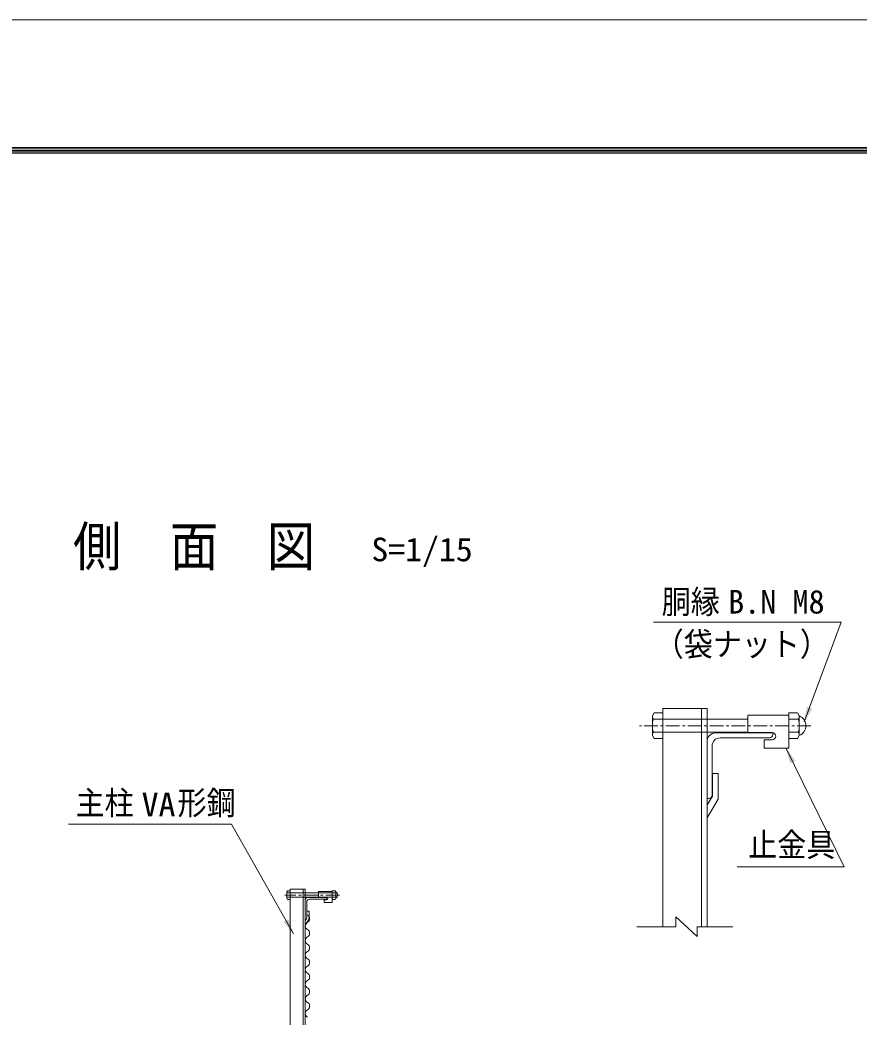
# Model space of a CAD drawing. Units: millimetres, scale not verified. Extents: x -4455 to 4455, y -3150 to 3150.
# Drawn here: x -138 to 1396, y 1326 to 3150 of the extents above; entities that cross this region are included whole.
import ezdxf
from ezdxf.enums import TextEntityAlignment as Align

# ---------------------------------------------------------------- set-up
doc = ezdxf.new("R2010")
doc.units = ezdxf.units.MM
doc.header["$LTSCALE"] = 20
doc.linetypes.add('DASHED', pattern=[7.5, 6, -1.5])
doc.linetypes.add('USER1', pattern=[2, 1.25, -0.25, 0.25, -0.25])
for name, color, linetype, lineweight in [('0-2_6文字', 3, 'Continuous', 18), ('0-5_1部材', 7, 'Continuous', 18), ('0-8_8部品', 7, 'Continuous', 18), ('0-A_2網', 4, 'Continuous', 18), ('0-B_AMI', 3, 'Continuous', 18), ('0-C_7詳細', 7, 'Continuous', 18), ('0-E_D-TTL', 7, 'Continuous', 18)]:
    doc.layers.add(name, color=color, linetype=linetype, lineweight=lineweight)
doc.styles.add('ＭＳ ゴシック', font='')
doc.styles.get('ＭＳ ゴシック').set_extended_font_data('MS Gothic')

# ---------------------------------------------------------------- blocks, each defined once
blk = doc.blocks.new('NAMI')
at = {"layer": '0-B_AMI'}
for centre, start, end in [((-71.1, -133.3), 298.07249, 61.92751), ((71.1, -400), 118.07249, 241.92751)]:
    blk.add_arc(centre, 151.1, start, end, dxfattribs=at)

msp = doc.modelspace()

# ---------------------------------------------------------------- linework, layer by layer
at = {"layer": '0-2_6文字', "color": 7}
msp.add_lwpolyline([(-49.27, 1679.1), (248.41, 1679.1), (361.93, 1478.55)], dxfattribs=at)
msp.add_solid([(362.92, 1476.81), (343.61, 1500.35), (352.67, 1505.49)], dxfattribs=at)
at = {"layer": '0-5_1部材'}
for p, q in [((356.08, 1559.92), (356.08, 139.92)), ((356.08, 1559.92), (383.08, 1559.92)), ((379.58, 1559.92), (379.58, 139.92)), ((383.08, 1559.92), (383.08, 139.92)), ((383.08, 1504.92), (383.08, 1539.92)), ((386.08, 1506.92), (386.08, 1536.92)), ((388.08, 1544.92), (423.08, 1544.92)), ((391.08, 1541.92), (421.08, 1541.92)), ((423.08, 1544.92), (423.08, 1543.92)), ((390.36, 1519.89), (386.36, 1519.89)), ((386.36, 1519.89), (386.36, 1506.89)), ((390.36, 1519.89), (390.36, 1505.78)), ((383.08, 1501.48), (386.36, 1506.89)), ((383.08, 1493.77), (390.36, 1505.78)), ((383.08, 1504.92), (384.08, 1504.92))]:
    msp.add_line(p, q, dxfattribs=at)
at = {"layer": '0-5_1部材', "color": 3, "linetype": 'DASHED'}
msp.add_line((407.89, 1553.69), (432.89, 1553.69), dxfattribs=at)
at = {"layer": '0-5_1部材'}
for centre, radius, start, end in [((388.08, 1539.92), 5, 90, 180), ((391.08, 1536.92), 5, 90, 180), ((421.08, 1543.92), 2, 270, 0), ((384.08, 1506.92), 2, 270, 0)]:
    msp.add_arc(centre, radius, start, end, dxfattribs=at)
at = {"layer": '0-8_8部品'}
for p, q in [((349.68, 1555.29), (350.79, 1557.21)), ((349.68, 1543.45), (349.68, 1555.29)), ((350.37, 1553.37), (356.08, 1553.37)), ((350.79, 1557.21), (356.08, 1557.21)), ((356.08, 1541.53), (356.08, 1557.21)), ((383.08, 1553.37), (432.89, 1553.37)), ((407.89, 1555.69), (407.89, 1545.19)), ((438.19, 1557.21), (432.89, 1557.21)), ((432.89, 1541.53), (432.89, 1557.21)), ((438.61, 1553.37), (432.89, 1553.37)), ((439.29, 1555.29), (438.19, 1557.21)), ((439.29, 1543.45), (439.29, 1555.29)), ((350.37, 1545.37), (356.08, 1545.37)), ((383.08, 1545.37), (432.89, 1545.37)), ((407.89, 1545.19), (422.64, 1545.19)), ((417.89, 1540.69), (422.64, 1540.69)), ((417.89, 1540.69), (417.89, 1535.69)), ((417.89, 1535.69), (432.89, 1535.69)), ((438.61, 1545.37), (432.89, 1545.37)), ((438.19, 1541.53), (432.89, 1541.53)), ((439.29, 1543.45), (438.19, 1541.53))]:
    msp.add_line(p, q, dxfattribs=at)
at = {"layer": '0-8_8部品', "color": 3}
for p, q in [((356.08, 1553.37), (383.08, 1553.37)), ((356.08, 1545.37), (383.08, 1545.37))]:
    msp.add_line(p, q, dxfattribs=at)
at = {"layer": '0-8_8部品', "color": 1, "linetype": 'USER1'}
msp.add_line((446.31, 1549.37), (346.14, 1549.37), dxfattribs=at)
at = {"layer": '0-8_8部品'}
for points in [[(407.89, 1555.69), (432.89, 1555.69), (432.89, 1535.69)], [(349.68, 1543.45), (350.79, 1541.53), (356.08, 1541.53)]]:
    msp.add_lwpolyline(points, dxfattribs=at)
for centre, radius, start, end in [((352.71, 1555.29), 3.03, 180, 219.3382), ((361.68, 1549.37), 12, 160.52878, 199.47122), ((436.26, 1555.29), 3.03, 320.6618, 0), ((427.29, 1549.37), 12, 340.52878, 19.47122), ((436.14, 1549.37), 6.71, 298.05542, 61.94458), ((352.71, 1543.45), 3.03, 140.6618, 180), ((422.64, 1542.94), 2.25, 270, 90), ((436.26, 1543.45), 3.03, 0, 39.3382)]:
    msp.add_arc(centre, radius, start, end, dxfattribs=at)
at = {"layer": '0-C_7詳細'}
for p, q in [((1018.22, 1877.02), (1021.55, 1882.78)), ((1021.55, 1882.78), (1037.42, 1882.78)), ((1037.42, 1890.9), (1037.42, 1491.47)), ((1037.42, 1890.9), (1118.42, 1890.9)), ((1037.42, 1835.74), (1037.42, 1882.78)), ((1107.92, 1890.9), (1107.92, 1491.47)), ((1118.42, 1890.9), (1118.42, 1491.47)), ((1267.85, 1835.74), (1267.85, 1882.78)), ((1018.22, 1841.5), (1018.22, 1877.02)), ((1020.28, 1871.26), (1037.42, 1871.26)), ((1118.42, 1871.26), (1192.85, 1871.26)), ((1192.85, 1878.22), (1267.85, 1878.22)), ((1192.85, 1878.22), (1192.85, 1846.72)), ((1267.85, 1878.22), (1267.85, 1818.22)), ((1284.99, 1871.26), (1267.85, 1871.26)), ((1287.05, 1841.5), (1287.05, 1877.02)), ((1020.28, 1847.26), (1037.42, 1847.26)), ((1118.42, 1847.26), (1192.85, 1847.26)), ((1133.42, 1845.9), (1238.42, 1845.9)), ((1192.85, 1846.72), (1237.1, 1846.72)), ((1238.42, 1845.9), (1238.42, 1842.9)), ((1284.99, 1847.26), (1267.85, 1847.26)), ((1018.22, 1841.5), (1021.55, 1835.74)), ((1021.55, 1835.74), (1037.42, 1835.74)), ((1118.42, 1725.9), (1118.42, 1830.9)), ((1142.42, 1836.9), (1232.42, 1836.9)), ((1222.85, 1833.22), (1237.1, 1833.22)), ((1222.85, 1833.22), (1222.85, 1818.22)), ((1283.73, 1835.74), (1267.85, 1835.74)), ((1287.05, 1841.5), (1283.73, 1835.74)), ((1127.42, 1731.9), (1127.42, 1821.9)), ((1222.85, 1818.22), (1267.85, 1818.22)), ((1138.5, 1771.56), (1138.5, 1724.74)), ((1118.42, 1714.33), (1128, 1730.56)), ((1118.42, 1725.9), (1121.42, 1725.9)), ((1118.42, 1690.72), (1138.5, 1724.74))]:
    msp.add_line(p, q, dxfattribs=at)
at = {"layer": '0-C_7詳細', "color": 3, "linetype": 'DASHED'}
for p, q in [((1037.42, 1871.26), (1118.42, 1871.26)), ((1037.42, 1847.26), (1118.42, 1847.26))]:
    msp.add_line(p, q, dxfattribs=at)
at = {"layer": '0-C_7詳細', "color": 1, "linetype": 'USER1'}
msp.add_line((1308.11, 1859.26), (994.82, 1859.26), dxfattribs=at)
at = {"layer": '0-C_7詳細', "color": 4}
for p, q in [((1100.19, 1473.47), (1061.41, 1509.47)), ((1061.41, 1491.47), (1061.41, 1509.47)), ((1061.41, 1491.47), (989.85, 1491.47)), ((1100.19, 1491.47), (1165.46, 1491.47)), ((1100.19, 1491.47), (1100.19, 1473.47))]:
    msp.add_line(p, q, dxfattribs=at)
at = {"layer": '0-C_7詳細'}
for points in [[(1020.27, 2048.53), (1363.51, 2048.53), (1296.19, 1866.07)], [(1287.05, 1877.02), (1283.73, 1882.78), (1267.85, 1882.78)], [(1173.21, 1600.76), (1368.77, 1600.76), (1262.91, 1817.69)], [(1138.5, 1771.56), (1128, 1771.56), (1128, 1730.56)]]:
    msp.add_lwpolyline(points, dxfattribs=at)
for centre, radius, start, end in [((1027.31, 1877.02), 9.09, 180, 219.3382), ((1054.22, 1859.26), 36, 160.52878, 199.47122), ((1251.05, 1859.26), 36, 340.52878, 19.47122), ((1277.97, 1877.02), 9.09, 320.6618, 0), ((1279.91, 1859.26), 19.14, 291.90813, 68.09187), ((1027.31, 1841.5), 9.09, 140.6618, 180), ((1133.42, 1830.9), 15, 90, 180), ((1232.42, 1842.9), 6, 270, 0), ((1237.1, 1839.97), 6.75, 270, 90), ((1277.97, 1841.5), 9.09, 0, 39.3382), ((1142.42, 1821.9), 15, 90, 180), ((1121.42, 1731.9), 6, 270, 0)]:
    msp.add_arc(centre, radius, start, end, dxfattribs=at)
for points in [[(1295.5, 1864.19), (1300.99, 1894.14), (1310.77, 1890.53)], [(1262.04, 1819.49), (1279.87, 1794.82), (1270.51, 1790.25)]]:
    msp.add_solid(points, dxfattribs=at)
at = {"layer": '0-E_D-TTL', "color": 2}
msp.add_lwpolyline([(-4455.04, 3150.21), (4454.66, 3150.21), (4454.66, -3150.21), (-4455.04, -3150.21)], close=True, dxfattribs=at)
at = {"layer": '0-E_D-TTL'}
for points in [[(-4168.65, 2916.87), (4168.28, 2916.87), (4168.28, -2916.87), (-4168.65, -2916.87)], [(-4166, 2914.21), (4165.63, 2914.21), (4165.63, -2914.21), (-4166, -2914.21)], [(-4163.35, 2911.56), (4162.97, 2911.56), (4162.97, -2911.56), (-4163.35, -2911.56)], [(-4160.7, 2908.91), (4160.32, 2908.91), (4160.32, -2908.91), (-4160.7, -2908.91)], [(-4158.05, 2906.26), (4157.67, 2906.26), (4157.67, -2906.26), (-4158.05, -2906.26)]]:
    msp.add_lwpolyline(points, close=True, dxfattribs=at)

# ---------------------------------------------------------------- block references
at = {"layer": '0-A_2網', "xscale": 0.05, "yscale": 0.05}
for p in [(387.41, 1512.93), (387.41, 1486.26), (387.41, 1459.6), (387.41, 1432.93), (387.41, 1406.26), (387.41, 1379.6), (387.41, 1352.93)]:
    msp.add_blockref('NAMI', p, dxfattribs=at)

# ---------------------------------------------------------------- texts
at = {"layer": '0-2_6文字', "color": 7, "style": 'ＭＳ ゴシック', "width": 0.9}
msp.add_text('側\u3000面\u3000図', height=72.14, dxfattribs=at).set_placement((-41.28, 2129.53), align=Align.BOTTOM_LEFT)
at = {"layer": '0-2_6文字', "style": 'ＭＳ ゴシック', "width": 1.05}
msp.add_text('S=1/15', height=43.26, dxfattribs=at).set_placement((504.31, 2147.03), align=Align.BOTTOM_LEFT)
at = {"layer": '0-5_1部材', "color": 3, "style": 'ＭＳ ゴシック'}
for s, width, p in [('主柱', 0.9, (-36.56, 1683.46)), ('VA', 1.05, (84.22, 1680.42)), ('形鋼', 0.9, (149.91, 1683.46))]:
    msp.add_text(s, height=43.26, dxfattribs=dict(at, width=width)).set_placement(p, align=Align.BOTTOM_LEFT)
at = {"layer": '0-C_7詳細', "color": 3, "style": 'ＭＳ ゴシック', "width": 0.9}
for s, p in [('胴縁', (1035.3, 2051.33)), ('（袋ナット）', (1022.58, 1973.79)), ('止金具', (1193.52, 1606.83))]:
    msp.add_text(s, height=43.26, dxfattribs=at).set_placement(p, align=Align.BOTTOM_LEFT)
at = {"layer": '0-C_7詳細', "color": 3, "style": 'ＭＳ ゴシック'}
msp.add_text('B.N M8', height=43.26, dxfattribs=at).set_placement((1156.8, 2051.33), align=Align.BOTTOM_LEFT)

doc.saveas('drawing.dxf')
